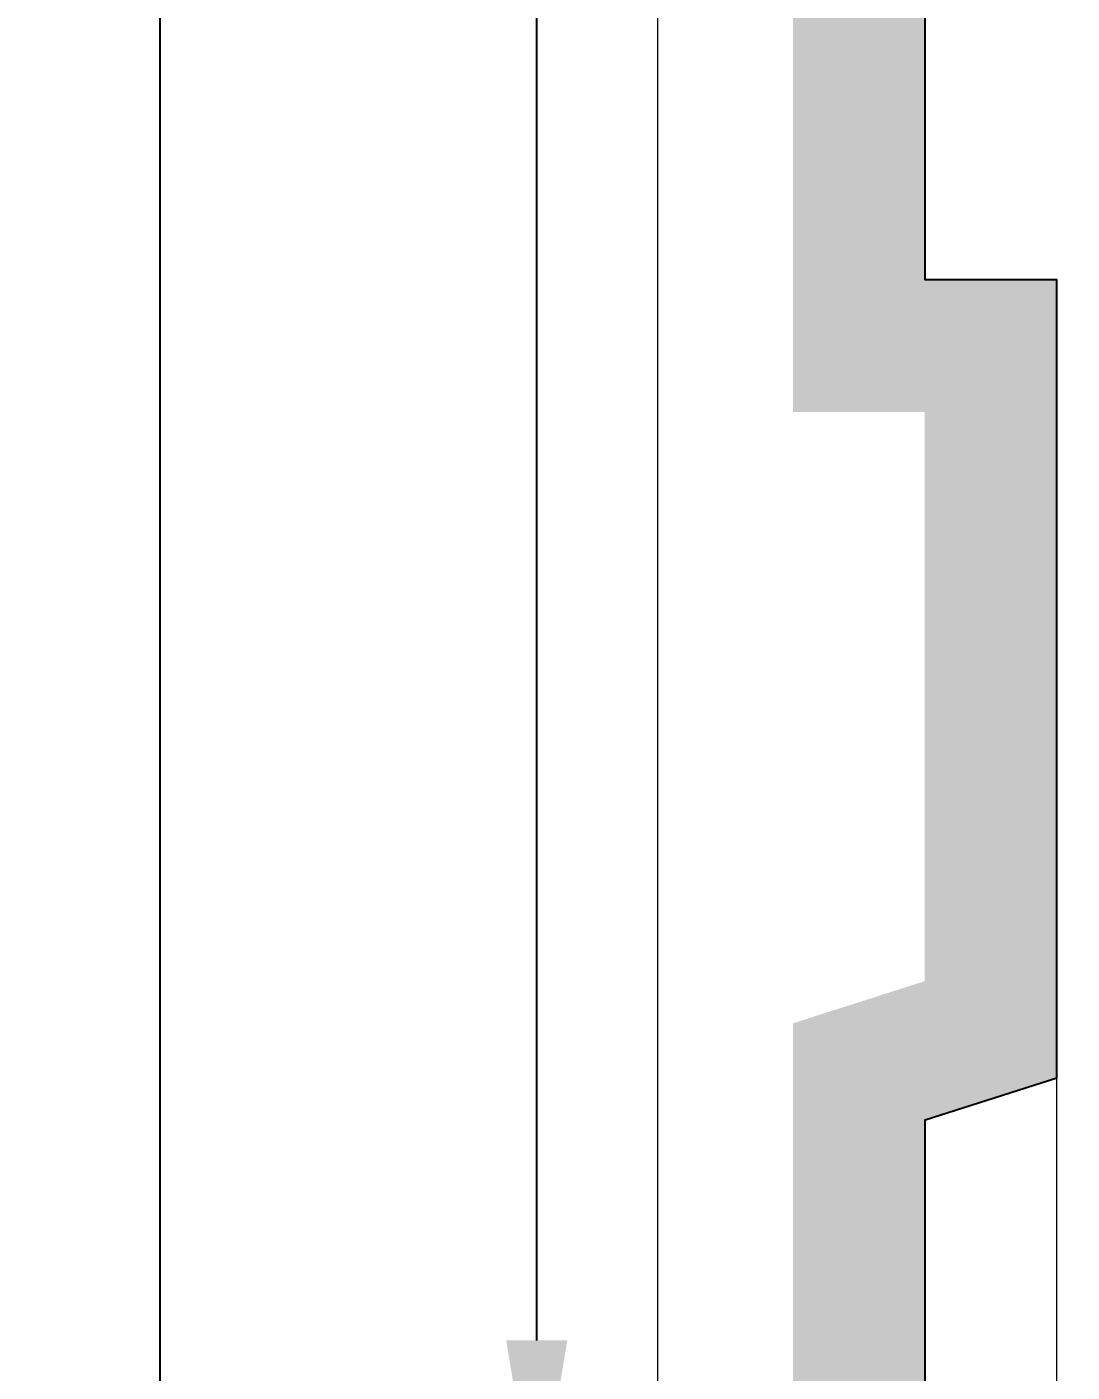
# Model space of a CAD drawing. Header units: inches. Extents: x 523 to 1492, y 69 to 539.
# Drawn here: x 592.01 to 606.25, y 267.55 to 285.88 of the extents above; entities that cross this region are included whole.
import ezdxf

# ---------------------------------------------------------------- set-up
doc = ezdxf.new("R2010")
doc.units = ezdxf.units.IN
doc.header["$MEASUREMENT"] = 0
doc.linetypes.add('ACAD_ISO02W100', pattern=[15, 12, -3])
doc.styles.get("Standard").update_dxf_attribs({"font": 'arial.ttf'})
doc.dimstyles.new('ISO-25', dxfattribs={"dimtxt": 2.5, "dimasz": 2.5, "dimexe": 1.25, "dimexo": 0, "dimtad": 1, "dimdec": 0, "dimtxsty": 'Standard', "dimcen": 2.5, "dimadec": 0, "dimazin": 0, "dimtfac": 1, "dimtdec": 0, "dimtmove": 0, "dimatfit": 3, "dimfxl": 0, "dimarcsym": 0})

# ---------------------------------------------------------------- blocks, each defined once
blk = doc.blocks.new('*D230')
at = {"color": 0, "linetype": 'ByBlock', "lineweight": -2}
for p, q in [((616.677, 475.487), (592.58, 475.487)), ((593.83, 266.987), (593.83, 473.987)), ((604.249, 265.487), (592.58, 265.487))]:
    blk.add_line(p, q, dxfattribs=at)
at = {"color": 0, "linetype": 'ByBlock'}
for points in [[(593.58, 473.987), (594.08, 473.987), (593.83, 475.487)], [(593.58, 266.987), (594.08, 266.987), (593.83, 265.487)]]:
    blk.add_solid(points, dxfattribs=at)
at = {"layer": 'Defpoints', "color": 0, "linetype": 'ByBlock'}
for p in [(593.83, 475.487), (616.677, 475.487), (604.249, 265.487)]:
    blk.add_point(p, dxfattribs=at)
at = {"color": 0, "linetype": 'ByBlock', "lineweight": 15, "insert": (592.866, 370.487), "char_height": 1.3, "attachment_point": 5, "rotation": 90}
blk.add_mtext('105м', dxfattribs=at)
blk = doc.blocks.new('*D248')
at = {"color": 0, "linetype": 'ByBlock', "lineweight": -2}
for p, q in [((606.04, 321.487), (597.708, 321.487)), ((598.958, 267.987), (598.958, 318.987)), ((606.04, 265.487), (597.708, 265.487))]:
    blk.add_line(p, q, dxfattribs=at)
at = {"color": 0, "linetype": 'ByBlock'}
for points in [[(598.541, 318.987), (599.374, 318.987), (598.958, 321.487)], [(598.541, 267.987), (599.374, 267.987), (598.958, 265.487)]]:
    blk.add_solid(points, dxfattribs=at)
at = {"layer": 'Defpoints', "color": 0, "linetype": 'ByBlock'}
for p in [(598.958, 321.487), (606.04, 321.487), (606.04, 265.487)]:
    blk.add_point(p, dxfattribs=at)
at = {"color": 0, "linetype": 'ByBlock', "lineweight": 15, "insert": (597.994, 293.487), "char_height": 1.3, "attachment_point": 5, "rotation": 90}
blk.add_mtext('26м', dxfattribs=at)

msp = doc.modelspace()

# ---------------------------------------------------------------- linework, layer by layer
at = {"color": 252, "linetype": 'ByBlock', "lineweight": 15}
msp.add_line((600.606, 69.4), (600.606, 538.961), dxfattribs=at)
at = {"color": 7, "linetype": 'ACAD_ISO02W100', "lineweight": 15}
msp.add_line((606.04, 265.487), (606.04, 271.564), dxfattribs=at)
at = {"color": 253, "linetype": 'ByBlock', "lineweight": 15, "const_width": 1.8}
msp.add_lwpolyline([(603.349, 265.487), (603.349, 271.648), (605.14, 272.221), (605.14, 281.531), (603.349, 281.531), (603.349, 288.014), (601.559, 288.014), (601.559, 293.681), (605.14, 294.254), (605.14, 310.195), (603.349, 310.195), (603.349, 316.014), (601.559, 316.014), (601.559, 321.681), (605.14, 322.254), (605.14, 338.195)], dxfattribs=at)
msp.add_lwpolyline([(604.249, 265.487), (604.249, 270.991), (606.04, 271.564), (606.04, 282.431), (604.249, 282.431), (604.249, 288.914), (602.459, 288.914), (602.459, 292.914), (606.04, 293.487), (606.04, 311.095), (604.249, 311.095), (604.249, 316.914), (602.459, 316.914), (602.459, 320.914), (606.04, 321.487), (606.04, 339.095)])

# ---------------------------------------------------------------- dimensions: what is measured, and where the dimension line sits
at = {"color": 7, "linetype": 'ByBlock', "lineweight": 15}
for base, p1, p2, text, override, picture, middle in [((593.83, 475.487), (604.249, 265.487), (616.677, 475.487), '105м', {"dimtxt": 1.3, "dimasz": 1.5, "dimgap": 0.3, "dimlfac": 100, "dimrnd": 0.05, "dimtmove": 1, "dimfxl": 1.25}, '*D230', (592.866, 370.487)), ((598.958, 321.487), (606.04, 265.487), (606.04, 321.487), '26м', {"dimtxt": 1.3, "dimgap": 0.3, "dimlfac": 100, "dimrnd": 0.05, "dimtmove": 1, "dimfxl": 1.25}, '*D248', (597.994, 293.487))]:
    dim = msp.add_linear_dim(base=base, p1=p1, p2=p2, angle=90, text=text, dimstyle='ISO-25', override=override, dxfattribs=at)
    dim.commit()
    dim.dimension.update_dxf_attribs({"geometry": picture, "text_midpoint": middle})

doc.saveas('drawing.dxf')
